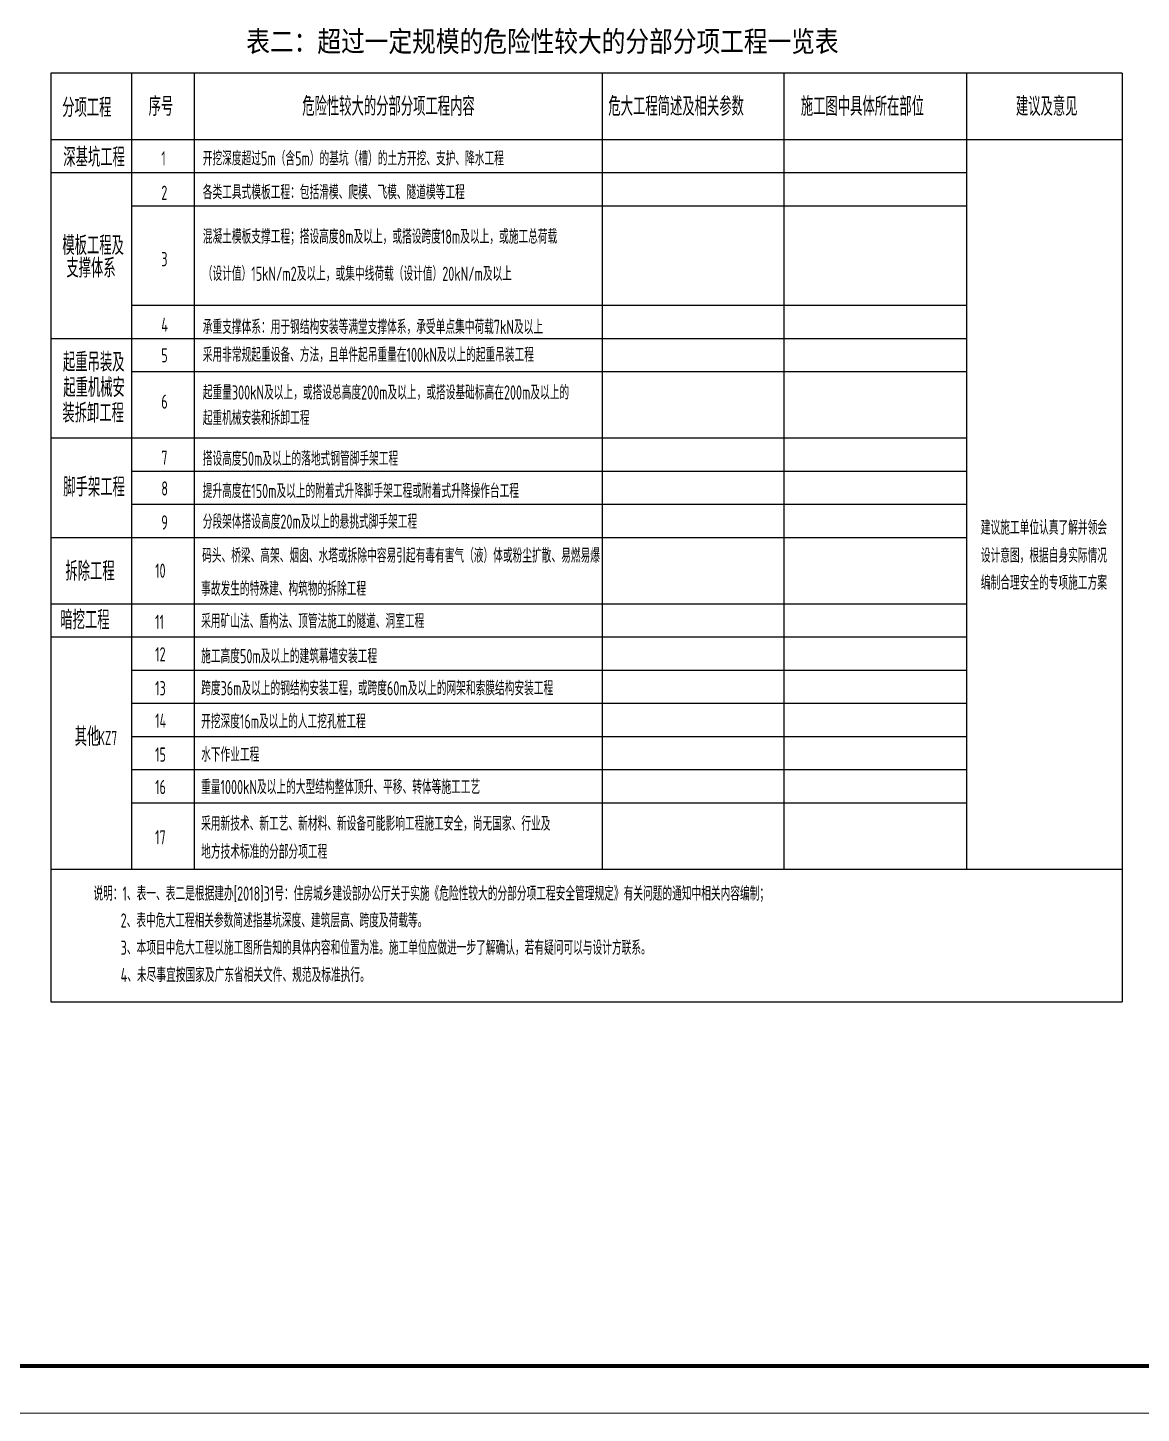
# Model space of a CAD drawing. Extents: x 3968514 to 5230306, y -516551 to -228246.
# Drawn here: x 4257973 to 4281472, y -359553 to -330311 of the extents above; entities that cross this region are included whole.
import ezdxf

# ---------------------------------------------------------------- set-up
doc = ezdxf.new("R2010")
doc.units = 0
doc.header["$LTSCALE"] = 1000
doc.header["$MEASUREMENT"] = 0
doc.layers.add('FRAME', color=3, linetype='Continuous', lineweight=18)
for name, color, linetype in [('PUB_TAB', 7, 'Continuous'), ('PUB_TEXT', 7, 'Continuous'), ('PUB_TITLE', 4, 'Continuous'), ('柱编号', 7, 'Continuous')]:
    doc.layers.add(name, color=color, linetype=linetype)
doc.styles.add('TSSD_Norm', font='tssdeng.shx', dxfattribs={"width": 0.7, "bigfont": 'hztxt.shx'})
doc.styles.add('TSSD_REIN', font='Tssdeng.shx', dxfattribs={"width": 0.7, "bigfont": 'hztxt.shx'})

# ---------------------------------------------------------------- blocks, each defined once
blk = doc.blocks.new('A$C71DC5AAA')
at = {"layer": 'FRAME', "lineweight": 100}
blk.add_line((11487, -36318), (67387, -36318), dxfattribs=at)
at = {"layer": 'FRAME', "lineweight": 18}
blk.add_line((8987, -37318), (68387, -37318), dxfattribs=at)

msp = doc.modelspace()

# ---------------------------------------------------------------- linework, layer by layer
msp.add_line((4281069.51274, -331267.93397), (4281069.51274, -350867.93397))
at = {"layer": 'PUB_TAB'}
for p, q in [((4281069.51274, -331267.93397), (4258460.44503, -331267.93397)), ((4258460.44503, -331267.93397), (4258460.44503, -350867.93397)), ((4260166.16686, -331267.93397), (4260166.16686, -348067.93397)), ((4261488.89303, -331267.93397), (4261488.89303, -348067.93397)), ((4270092.5674, -331267.93397), (4270092.5674, -348067.93397)), ((4273927.76313, -331267.93397), (4273927.76313, -348067.93397)), ((4277781.10349, -331267.93397), (4277781.10349, -348067.93397)), ((4258460.44503, -332667.93397), (4281069.51274, -332667.93397)), ((4258460.44503, -333367.93397), (4277781.10349, -333367.93397)), ((4260166.16686, -334067.93397), (4277781.10349, -334067.93397)), ((4260166.16686, -336167.93397), (4277781.10349, -336167.93397)), ((4258460.44503, -336867.93397), (4277781.10349, -336867.93397)), ((4260166.16686, -337567.93397), (4277781.10349, -337567.93397)), ((4258460.44503, -338967.93397), (4277781.10349, -338967.93397)), ((4260166.16686, -339667.93397), (4277781.10349, -339667.93397)), ((4260166.16686, -340367.93397), (4277781.10349, -340367.93397)), ((4258460.44503, -341067.93397), (4277781.10349, -341067.93397)), ((4258460.44503, -342467.93397), (4277781.10349, -342467.93397)), ((4258460.44503, -343167.93397), (4277781.10349, -343167.93397)), ((4260166.16686, -343867.93397), (4277781.10349, -343867.93397)), ((4260166.16686, -344567.93397), (4277781.10349, -344567.93397)), ((4260166.16686, -345267.93397), (4277781.10349, -345267.93397)), ((4260166.16686, -345967.93397), (4277781.10349, -345967.93397)), ((4260166.16686, -346667.93397), (4277781.10349, -346667.93397)), ((4258460.44503, -348067.93397), (4281069.51274, -348067.93397)), ((4258460.44503, -350867.93397), (4281069.51274, -350867.93397))]:
    msp.add_line(p, q, dxfattribs=at)

# ---------------------------------------------------------------- block references
msp.add_blockref('A$C71DC5AAA', (4221501.14768, -322235.3247))

# ---------------------------------------------------------------- texts
at = {"layer": 'PUB_TEXT', "style": 'TSSD_Norm', "width": 0.65}
for s, height, p in [('分项工程', 400, (4258701.22557, -332198.00086)), ('序号', 400, (4260525.80895, -332171.92392)), ('危险性较大的分部分项工程内容', 400, (4263766.73719, -332171.92392)), ('危大工程简述及相关参数', 400, (4270226.77644, -332171.92392)), ('施工图中具体所在部位', 400, (4274287.40523, -332171.92392)), ('建议及意见', 400, (4278827.22652, -332171.92392)), ('深基坑工程', 400, (4258723.98936, -333244.49681)), ('1', 300, (4260792.26978, -333220.28862)), ('开挖深度超过5m（含5m）的基坑（槽）的土方开挖、支护、降水工程', 300, (4261667.71229, -333220.28862)), ('2', 300, (4260792.26978, -333944.54941)), ('各类工具式模板工程：包括滑模、爬模、飞模、隧道模等工程', 300, (4261667.71229, -333933.07045)), ('模板工程及', 400, (4258703.40754, -335106.97017)), ('混凝土模板支撑工程；搭设高度8m及以上，或搭设跨度18m及以上，或施工总荷载', 300, (4261667.71229, -334869.61429)), ('3', 300, (4260792.26978, -335344.90869)), ('支撑体系', 400, (4258788.6824, -335583.99448)), ('（设计值）15kN/m2及以上，或集中线荷载（设计值）20kN/m及以上', 300, (4261667.71229, -335654.40261)), ('4', 300, (4260792.26978, -336729.55161)), ('承重支撑体系：用于钢结构安装等满堂支撑体系，承受单点集中荷载7kN及以上', 300, (4261667.71229, -336775.97785)), ('起重吊装及', 400, (4258716.14182, -337569.14661)), ('5', 300, (4260792.26978, -337376.14617)), ('采用非常规起重设备、方法，且单件起吊重量在100kN及以上的起重吊装工程', 300, (4261667.71229, -337364.74921)), ('起重机械安', 400, (4258723.98936, -338106.12592)), ('起重量300kN及以上，或搭设总高度200m及以上，或搭设基础标高在200m及以上的', 300, (4261667.71229, -338159.89925)), ('装拆卸工程', 400, (4258704.05172, -338643.72921)), ('6', 300, (4260792.26978, -338352.14961)), ('起重机械安装和拆卸工程', 300, (4261667.71229, -338697.84723)), ('7', 300, (4260792.26978, -339538.26294)), ('搭设高度50m及以上的落地式钢管脚手架工程', 300, (4261667.71229, -339556.70532)), ('脚手架工程', 400, (4258723.98936, -340206.12592)), ('8', 300, (4260792.26978, -340186.05462)), ('提升高度在150m及以上的附着式升降脚手架工程或附着式升降操作台工程', 300, (4261667.71229, -340238.26294)), ('9', 300, (4260792.26978, -340901.80913)), ('分段架体搭设高度20m及以上的悬挑式脚手架工程', 300, (4261667.71229, -340886.05462)), ('建议施工单位认真了解并领会', 300, (4278087.17323, -341011.35626)), ('拆除工程', 400, (4258768.40341, -341980.58803)), ('码头、桥梁、高架、烟囱、水塔或拆除中容易引起有毒有害气（液）体或粉尘扩散、易燃易爆', 300, (4261653.97605, -341601.80913)), ('设计意图，根据自身实际情况', 300, (4278087.17323, -341600.12762)), ('10', 300, (4260662.19869, -341921.81913)), ('事故发生的特殊建、构筑物的拆除工程', 300, (4261633.17585, -342301.80913)), ('编制合理安全的专项施工方案', 300, (4278087.17323, -342175.34429)), ('暗挖工程', 400, (4258660.55585, -343011.50721)), ('11', 300, (4260662.19869, -343001.80913)), ('采用矿山法、盾构法、顶管法施工的隧道、洞室工程', 300, (4261633.17585, -342986.05462)), ('12', 300, (4260662.19869, -343686.05462)), ('施工高度50m及以上的建筑幕墙安装工程', 300, (4261633.17585, -343725.26696)), ('13', 300, (4260662.19869, -344401.80913)), ('跨度36m及以上的钢结构安装工程，或跨度60m及以上的网架和索膜结构安装工程', 300, (4261633.17585, -344401.80913)), ('其他', 400, (4258966.34623, -345473.05794)), ('14', 300, (4260662.19869, -345086.05462)), ('开挖深度16m及以上的人工挖孔桩工程', 300, (4261633.17585, -345101.80913)), ('15', 300, (4260662.19869, -345801.80913)), ('水下作业工程', 300, (4261633.17585, -345801.80913)), ('16', 300, (4260662.19869, -346486.05462)), ('重量1000kN及以上的大型结构整体顶升、平移、转体等施工工艺', 300, (4261633.17585, -346486.05462)), ('采用新技术、新工艺、新材料、新设备可能影响工程施工安全，尚无国家、行业及', 300, (4261633.17585, -347259.87481)), ('17', 300, (4260662.19869, -347547.09265)), ('地方技术标准的分部分项工程', 300, (4261633.17585, -347851.38925)), ('说明：1、表一、表二是根据建办[2018]31号：住房城乡建设部办公厅关于实施《危险性较大的分部分项工程安全管理规定》有关问题的通知中相关内容编制；', 300, (4259359.89499, -348735.36441)), ('2、表中危大工程相关参数简述指基坑深度、建筑层高、跨度及荷载等。', 300, (4259933.87933, -349302.13521)), ('3、本项目中危大工程以施工图所告知的具体内容和位置为准。施工单位应做进一步了解确认，若有疑问可以与设计方联系。', 300, (4259933.87933, -349877.35188)), ('4、未尽事宜按国家及广东省相关文件、规范及标准执行。', 300, (4259933.87933, -350452.56855))]:
    msp.add_text(s, height=height, dxfattribs=at).set_placement(p)
at = {"layer": 'PUB_TITLE', "style": 'TSSD_Norm'}
msp.add_text('表二：超过一定规模的危险性较大的分部分项工程一览表', height=500, dxfattribs=at).set_placement((4262585.40528, -330867.55805))
at = {"layer": '柱编号', "style": 'TSSD_REIN', "width": 0.6}
msp.add_text('KZ7', height=300, dxfattribs=at).set_placement((4259461.5483, -345452.87564))

doc.saveas('drawing.dxf')
